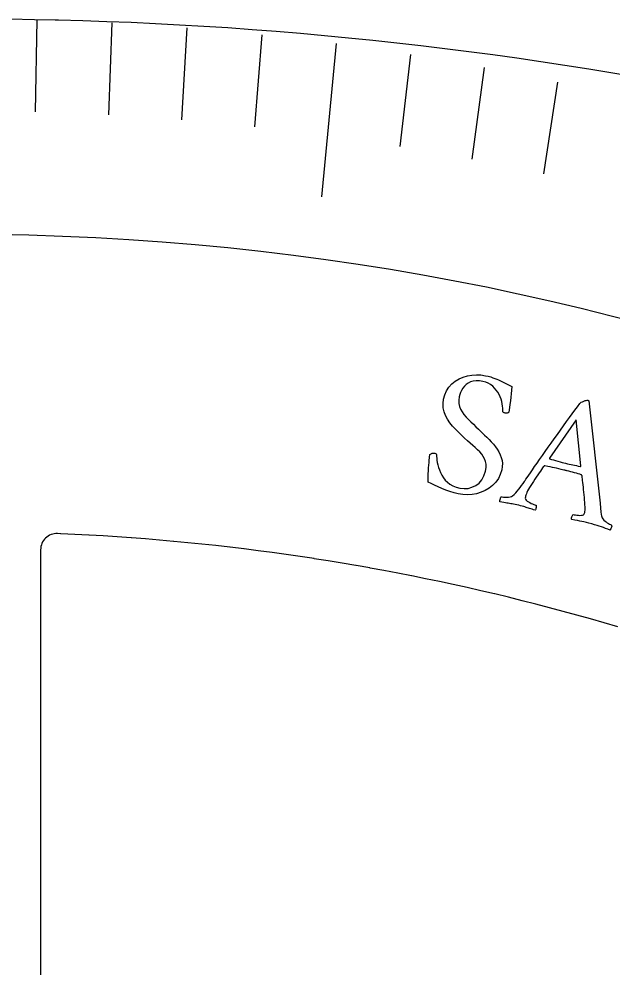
# Model space of a CAD drawing. Header units: millimetres. Extents: x -61 to 61, y -61 to 61.
# Drawn here: x 0.88 to 10.02, y 46.13 to 60.75 of the extents above; entities that cross this region are included whole.
import ezdxf

# ---------------------------------------------------------------- set-up
doc = ezdxf.new("R2010")
doc.units = ezdxf.units.MM
for name, color, linetype in [('CUT_INNER', 6, 'Continuous'), ('CUT_OUTER', 1, 'Continuous'), ('ENGRAVE', 7, 'Continuous'), ('ENGRAVE_FINE', 8, 'Continuous'), ('TEXT', 5, 'Continuous')]:
    doc.layers.add(name, color=color, linetype=linetype)

msp = doc.modelspace()

# ---------------------------------------------------------------- linework, layer by layer
at = {"layer": 'CUT_INNER'}
msp.add_lwpolyline([(10.0937, 51.387), (9.8862, 51.4479), (9.8847, 51.4483), (9.6768, 51.5079), (9.6754, 51.5083), (9.4671, 51.5666), (9.4656, 51.567), (9.2571, 51.624), (9.2556, 51.6244), (9.0466, 51.6802), (9.0452, 51.6806), (8.8359, 51.7351), (8.8344, 51.7354), (8.6248, 51.7886), (8.6233, 51.789), (8.4134, 51.8409), (8.4119, 51.8413), (8.2016, 51.8919), (8.2002, 51.8922), (7.9896, 51.9416), (7.9881, 51.9419), (7.7773, 51.9899), (7.7758, 51.9903), (7.5646, 52.037), (7.5631, 52.0373), (7.3517, 52.0828), (7.3502, 52.0831), (7.1385, 52.1272), (7.137, 52.1275), (6.9251, 52.1704), (6.9235, 52.1707), (6.7113, 52.2122), (6.7098, 52.2125), (6.4974, 52.2527), (6.4958, 52.253), (6.2831, 52.2919), (6.2816, 52.2922), (6.0687, 52.3298), (6.0672, 52.3301), (5.854, 52.3664), (5.8525, 52.3667), (5.6391, 52.4017), (5.6376, 52.4019), (5.424, 52.4356), (5.4224, 52.4358), (5.2086, 52.4682), (5.2071, 52.4685), (4.9931, 52.4995), (4.9916, 52.4997), (4.7774, 52.5295), (4.7759, 52.5297), (4.5615, 52.5582), (4.56, 52.5584), (4.3455, 52.5855), (4.3439, 52.5857), (4.1292, 52.6115), (4.1277, 52.6117), (3.9129, 52.6362), (3.9113, 52.6363), (3.6963, 52.6595), (3.6948, 52.6597), (3.4797, 52.6815), (3.4781, 52.6817), (3.2629, 52.7022), (3.2613, 52.7023), (3.046, 52.7216), (3.0444, 52.7217), (2.8289, 52.7396), (2.8274, 52.7397), (2.6118, 52.7563), (2.6102, 52.7564), (2.3945, 52.7716), (2.393, 52.7717), (2.1772, 52.7857), (2.1757, 52.7858), (1.9598, 52.7983), (1.9583, 52.7984), (1.7423, 52.8097), (1.7408, 52.8098), (1.5248, 52.8197), (1.5232, 52.8198), (1.475, 52.8217), (1.4498, 52.8215), (1.4248, 52.8187), (1.4002, 52.8134), (1.3763, 52.8056), (1.3532, 52.7955), (1.3313, 52.7832), (1.3108, 52.7687), (1.2918, 52.7522), (1.2745, 52.7339), (1.2592, 52.7139), (1.246, 52.6925), (1.235, 52.6699), (1.2263, 52.6463), (1.22, 52.6219), (1.2163, 52.597), (1.215, 52.5719), (1.215, 35.1207)], dxfattribs=at)
at = {"layer": 'CUT_OUTER'}
msp.add_lwpolyline([(0.7455, 60.7454), (1.1182, 60.7397), (1.4397, 60.7328), (1.4671, 60.7322), (1.4901, 60.7317), (1.8627, 60.7214), (2.2353, 60.7089), (2.6077, 60.694), (2.9801, 60.6769), (3.3523, 60.6574), (3.7245, 60.6357), (4.0965, 60.6117), (4.4683, 60.5854), (4.8399, 60.5569), (5.2114, 60.5261), (5.5827, 60.4929), (5.9538, 60.4575), (6.3246, 60.4199), (6.6952, 60.3799), (7.0656, 60.3377), (7.4357, 60.2932), (7.8055, 60.2465), (8.175, 60.1974), (8.5442, 60.1461), (8.9131, 60.0926), (9.2817, 60.0368), (9.6499, 59.9787), (10.0177, 59.9183), (10.3852, 59.8557)], dxfattribs=at)
at = {"layer": 'ENGRAVE'}
msp.add_circle((0, 17.3597), 40.0734, dxfattribs=at)
at = {"layer": 'ENGRAVE_FINE'}
for points in [[(1.1567, 60.7346), (1.1297, 59.3132)], [(2.3124, 60.6883), (2.2583, 59.2676)], [(3.466, 60.6113), (3.3848, 59.1917)], [(4.6164, 60.5037), (4.5082, 59.0856)], [(5.7626, 60.3656), (5.5373, 58.0053)], [(6.9036, 60.1973), (6.7414, 58.7835)], [(8.0383, 59.9989), (7.8493, 58.5879)], [(9.1658, 59.7709), (8.9499, 58.3631)]]:
    msp.add_lwpolyline(points, dxfattribs=at)
at = {"layer": 'TEXT'}
for points in [[(8.0598, 55.2528), (8.1022, 55.2432), (8.1406, 55.233), (8.1749, 55.2225), (8.2052, 55.2115), (8.2336, 55.1998), (8.2621, 55.1872), (8.2908, 55.1736), (8.3196, 55.159), (8.3503, 55.1432), (8.3846, 55.1258), (8.4224, 55.1069), (8.4638, 55.0864), (8.46, 55.0316), (8.4552, 54.9763), (8.4492, 54.9202), (8.4421, 54.8635), (8.4348, 54.8102), (8.4283, 54.764), (8.4224, 54.7252), (8.4172, 54.6936), (8.4156, 54.6872), (8.411, 54.6824), (8.4034, 54.6791), (8.3928, 54.6774), (8.3814, 54.6768), (8.3712, 54.6768), (8.3622, 54.6774), (8.3546, 54.6787), (8.3454, 54.6815), (8.3375, 54.6854), (8.3311, 54.6905), (8.326, 54.6967), (8.3275, 54.7235), (8.3267, 54.7531), (8.3235, 54.7853), (8.3179, 54.8203), (8.3097, 54.8565), (8.2986, 54.8927), (8.2847, 54.9287), (8.2679, 54.9646), (8.2482, 54.9995), (8.2253, 55.0323), (8.1994, 55.063), (8.1703, 55.0917), (8.138, 55.117), (8.1022, 55.1378), (8.063, 55.1541), (8.0204, 55.1658), (7.9656, 55.1743), (7.9157, 55.1755), (7.8707, 55.1696), (7.8305, 55.1564), (7.7948, 55.1378), (7.7632, 55.1154), (7.7357, 55.0893), (7.7123, 55.0594), (7.6928, 55.0275), (7.6769, 54.9951), (7.6647, 54.9624), (7.6561, 54.9293), (7.6492, 54.8768), (7.6504, 54.8272), (7.6598, 54.7807), (7.6773, 54.7372), (7.701, 54.6959), (7.7289, 54.6558), (7.7611, 54.6169), (7.7975, 54.5793), (7.8361, 54.5421), (7.8746, 54.5045), (7.9132, 54.4665), (7.9518, 54.428), (7.9817, 54.3993), (8.0131, 54.3692), (8.046, 54.3376), (8.0803, 54.3046), (8.1149, 54.2702), (8.1483, 54.2346), (8.1807, 54.1977), (8.2121, 54.1596), (8.2408, 54.1201), (8.2655, 54.0791), (8.2862, 54.0366), (8.3029, 53.9927), (8.3142, 53.9474), (8.3191, 53.9008), (8.3175, 53.853), (8.3094, 53.804), (8.2881, 53.7342), (8.2577, 53.671), (8.2183, 53.6144), (8.1698, 53.5643), (8.1147, 53.5213), (8.0552, 53.4856), (7.9914, 53.4574), (7.9234, 53.4365), (7.8531, 53.4234), (7.7826, 53.4183), (7.712, 53.4213), (7.6413, 53.4323), (7.5754, 53.4481), (7.5115, 53.4674), (7.4496, 53.4902), (7.3895, 53.5164), (7.3319, 53.5433), (7.2772, 53.5681), (7.2254, 53.5907), (7.1765, 53.6113), (7.1766, 53.6538), (7.1775, 53.6976), (7.1792, 53.7427), (7.1816, 53.7891), (7.1845, 53.8347), (7.1875, 53.8773), (7.1907, 53.9171), (7.194, 53.9539), (7.1972, 53.986), (7.1999, 54.0112), (7.2021, 54.0297), (7.204, 54.0414), (7.2125, 54.0467), (7.2214, 54.0513), (7.2308, 54.0553), (7.2405, 54.0587), (7.2505, 54.0612), (7.2604, 54.0624), (7.2702, 54.0623), (7.2799, 54.061), (7.2909, 54.0572), (7.2988, 54.0508), (7.3037, 54.0417), (7.3055, 54.03), (7.3065, 54.0077), (7.3091, 53.9813), (7.3132, 53.9508), (7.3187, 53.9162), (7.3266, 53.879), (7.3373, 53.8407), (7.3511, 53.8012), (7.3678, 53.7606), (7.3881, 53.7204), (7.4127, 53.6825), (7.4417, 53.6467), (7.475, 53.613), (7.5135, 53.5829), (7.5582, 53.5578), (7.609, 53.5377), (7.6661, 53.5225), (7.7294, 53.5147), (7.791, 53.5185), (7.8509, 53.5341), (7.9092, 53.5613), (7.9616, 53.6001), (8.0041, 53.6502), (8.0366, 53.7118), (8.0591, 53.7848), (8.0677, 53.8391), (8.0686, 53.8885), (8.0617, 53.9331), (8.047, 53.973), (8.0262, 54.0097), (8.0011, 54.0453), (7.9717, 54.0796), (7.9379, 54.1126), (7.9013, 54.1454), (7.8632, 54.1793), (7.8235, 54.2141), (7.7824, 54.2499), (7.7369, 54.2921), (7.6908, 54.336), (7.6439, 54.3816), (7.5964, 54.4288), (7.5511, 54.4781), (7.5106, 54.5297), (7.4751, 54.5836), (7.4446, 54.64), (7.4217, 54.6988), (7.4091, 54.7603), (7.4069, 54.8244), (7.4151, 54.8911), (7.4338, 54.96), (7.4613, 55.0222), (7.4978, 55.0778), (7.5433, 55.1268), (7.5956, 55.1687), (7.6527, 55.2033), (7.7146, 55.2305), (7.7812, 55.2504), (7.8504, 55.2627), (7.9199, 55.2672), (7.9898, 55.2639), (8.0598, 55.2528)], [(8.6592, 53.6264), (8.6619, 53.6303), (8.6698, 53.6418), (8.683, 53.6609), (8.7014, 53.6876), (8.7244, 53.721), (8.7511, 53.7598), (8.7815, 53.804), (8.8157, 53.8537), (8.8529, 53.9076), (8.8926, 53.9643), (8.9347, 54.0239), (8.9792, 54.0863), (9.0252, 54.1506), (9.0718, 54.2158), (9.1189, 54.282), (9.1666, 54.3491), (9.2141, 54.416), (9.2608, 54.4813), (9.3067, 54.5453), (9.3518, 54.6077), (9.3952, 54.6676), (9.4361, 54.7237), (9.4745, 54.776), (9.5102, 54.8246), (9.5204, 54.834), (9.5342, 54.8433), (9.5515, 54.8524), (9.5724, 54.8613), (9.5934, 54.8687), (9.6113, 54.8733), (9.626, 54.875), (9.6375, 54.8739), (9.6401, 54.8731), (9.6421, 54.8723), (9.6435, 54.8715), (9.6443, 54.8707), (9.6451, 54.8696), (9.6463, 54.8683), (9.6481, 54.8667), (9.6503, 54.8647), (9.8239, 53.2903), (9.8313, 53.2127), (9.837, 53.1547), (9.8412, 53.1161), (9.8437, 53.097), (9.8481, 53.0802), (9.8559, 53.0636), (9.8673, 53.0471), (9.8821, 53.0307), (9.8988, 53.0151), (9.916, 53.0011), (9.9335, 52.9886), (9.9515, 52.9776), (9.9681, 52.9684), (9.9815, 52.9615), (9.9917, 52.9567), (9.9986, 52.9541), (10.001, 52.9451), (10.0012, 52.9346), (9.9991, 52.9228), (9.9948, 52.9096), (9.9899, 52.8971), (9.9857, 52.8875), (9.9824, 52.8808), (9.9799, 52.877), (9.9427, 52.8903), (9.9074, 52.9028), (9.8742, 52.9146), (9.8428, 52.9255), (9.8109, 52.9363), (9.7757, 52.9473), (9.7374, 52.9587), (9.6959, 52.9703), (9.652, 52.9819), (9.6118, 52.992), (9.5754, 53.0004), (9.5426, 53.0073), (9.5098, 53.0137), (9.473, 53.0211), (9.4323, 53.0292), (9.3877, 53.0381), (9.3848, 53.0458), (9.3839, 53.0552), (9.3851, 53.0662), (9.3883, 53.0789), (9.3929, 53.0913), (9.3982, 53.1012), (9.4041, 53.1088), (9.4106, 53.114), (9.4246, 53.111), (9.4423, 53.1082), (9.4637, 53.1058), (9.4888, 53.1036), (9.5138, 53.1025), (9.535, 53.1034), (9.5524, 53.1062), (9.566, 53.1109), (9.5725, 53.1161), (9.5781, 53.1237), (9.583, 53.1338), (9.5871, 53.1462), (9.5898, 53.161), (9.5915, 53.1806), (9.5922, 53.205), (9.5918, 53.2343), (9.5905, 53.2672), (9.5884, 53.3022), (9.5857, 53.3395), (9.5823, 53.3789), (9.5784, 53.4192), (9.5744, 53.459), (9.5702, 53.4983), (9.5658, 53.537), (9.5615, 53.5738), (9.5576, 53.6072), (9.5541, 53.6372), (9.5509, 53.6639), (9.5483, 53.6857), (9.5464, 53.7013), (9.5453, 53.7106), (9.5449, 53.7137), (9.5446, 53.7142), (9.5439, 53.7155), (9.5426, 53.7176), (9.5408, 53.7206), (9.5387, 53.7238), (9.5364, 53.7262), (9.5339, 53.7279), (9.5313, 53.729), (9.5098, 53.7359), (9.4857, 53.7431), (9.4592, 53.7505), (9.4302, 53.7583), (9.4004, 53.766), (9.3717, 53.7734), (9.344, 53.7805), (9.3173, 53.7873), (9.3104, 53.7891), (9.3035, 53.7908), (9.2967, 53.7926), (9.2898, 53.7944), (9.2831, 53.7961), (9.2767, 53.7977), (9.2707, 53.7992), (9.265, 53.8007), (9.2252, 53.8107), (9.1884, 53.8197), (9.1547, 53.8277), (9.124, 53.8348), (9.0928, 53.8416), (9.0572, 53.8489), (9.0174, 53.8566), (8.9733, 53.8648), (8.9717, 53.865), (8.9696, 53.8647), (8.9671, 53.8639), (8.964, 53.8627), (8.9612, 53.8615), (8.9591, 53.8607), (8.9579, 53.8602), (8.9575, 53.86), (8.9554, 53.8569), (8.949, 53.8475), (8.9383, 53.8319), (8.9233, 53.8101), (8.9055, 53.784), (8.8859, 53.7555), (8.8648, 53.7247), (8.8419, 53.6916), (8.8189, 53.6578), (8.797, 53.6249), (8.7764, 53.5931), (8.7568, 53.5622), (8.7377, 53.5319), (8.7214, 53.5038), (8.708, 53.478), (8.6975, 53.4543), (8.6892, 53.4328), (8.6823, 53.4136), (8.6768, 53.3965), (8.6728, 53.3816), (8.672, 53.3667), (8.6768, 53.3519), (8.6873, 53.3375), (8.7034, 53.3233), (8.7226, 53.31), (8.7426, 53.2981), (8.7633, 53.2877), (8.7846, 53.2788), (8.8043, 53.2714), (8.82, 53.2658), (8.8315, 53.2618), (8.839, 53.2596), (8.8405, 53.2548), (8.8409, 53.2471), (8.8403, 53.2366), (8.8386, 53.2233), (8.8362, 53.2096), (8.8331, 53.198), (8.8296, 53.1886), (8.8254, 53.1814), (8.801, 53.1888), (8.7784, 53.1958), (8.7576, 53.2024), (8.7387, 53.2084), (8.7208, 53.2143), (8.7028, 53.2201), (8.6848, 53.2259), (8.6668, 53.2317), (8.6474, 53.2377), (8.625, 53.244), (8.5995, 53.2506), (8.5712, 53.2576), (8.5425, 53.2643), (8.516, 53.27), (8.4919, 53.2748), (8.4701, 53.2787), (8.4494, 53.2821), (8.4287, 53.2855), (8.408, 53.2889), (8.3873, 53.2923), (8.3652, 53.296), (8.3404, 53.3003), (8.3129, 53.3052), (8.2827, 53.3107), (8.2813, 53.3155), (8.2813, 53.323), (8.2826, 53.3334), (8.2852, 53.3464), (8.2887, 53.3599), (8.2924, 53.3713), (8.2963, 53.3806), (8.3005, 53.3879), (8.3151, 53.3854), (8.3343, 53.3834), (8.3581, 53.382), (8.3865, 53.3811), (8.4149, 53.382), (8.4389, 53.3859), (8.4584, 53.3929), (8.4735, 53.4029), (8.4995, 53.4252), (8.5244, 53.4494), (8.5481, 53.4755), (8.5707, 53.5035), (8.5927, 53.5329), (8.6149, 53.5632), (8.637, 53.5944), (8.6592, 53.6264)], [(9.456, 54.5756), (9.0439, 53.9845), (9.0439, 53.9841), (9.0439, 53.983), (9.0439, 53.9812), (9.0439, 53.9786), (9.0441, 53.976), (9.0446, 53.9741), (9.0455, 53.9728), (9.0467, 53.9721), (9.074, 53.964), (9.1039, 53.9554), (9.1364, 53.9463), (9.1716, 53.9366), (9.2062, 53.9273), (9.2373, 53.919), (9.2648, 53.9118), (9.2887, 53.9056), (9.3197, 53.8979), (9.3493, 53.8909), (9.3774, 53.8846), (9.404, 53.879), (9.4305, 53.8736), (9.4582, 53.8679), (9.4872, 53.8619), (9.5173, 53.8555), (9.5199, 53.8553), (9.5222, 53.8561), (9.5242, 53.8578), (9.5259, 53.8606), (9.5273, 53.8634), (9.5283, 53.8654), (9.5289, 53.8666), (9.5291, 53.8671)]]:
    msp.add_lwpolyline(points, close=True, dxfattribs=at)

doc.saveas('drawing.dxf')
